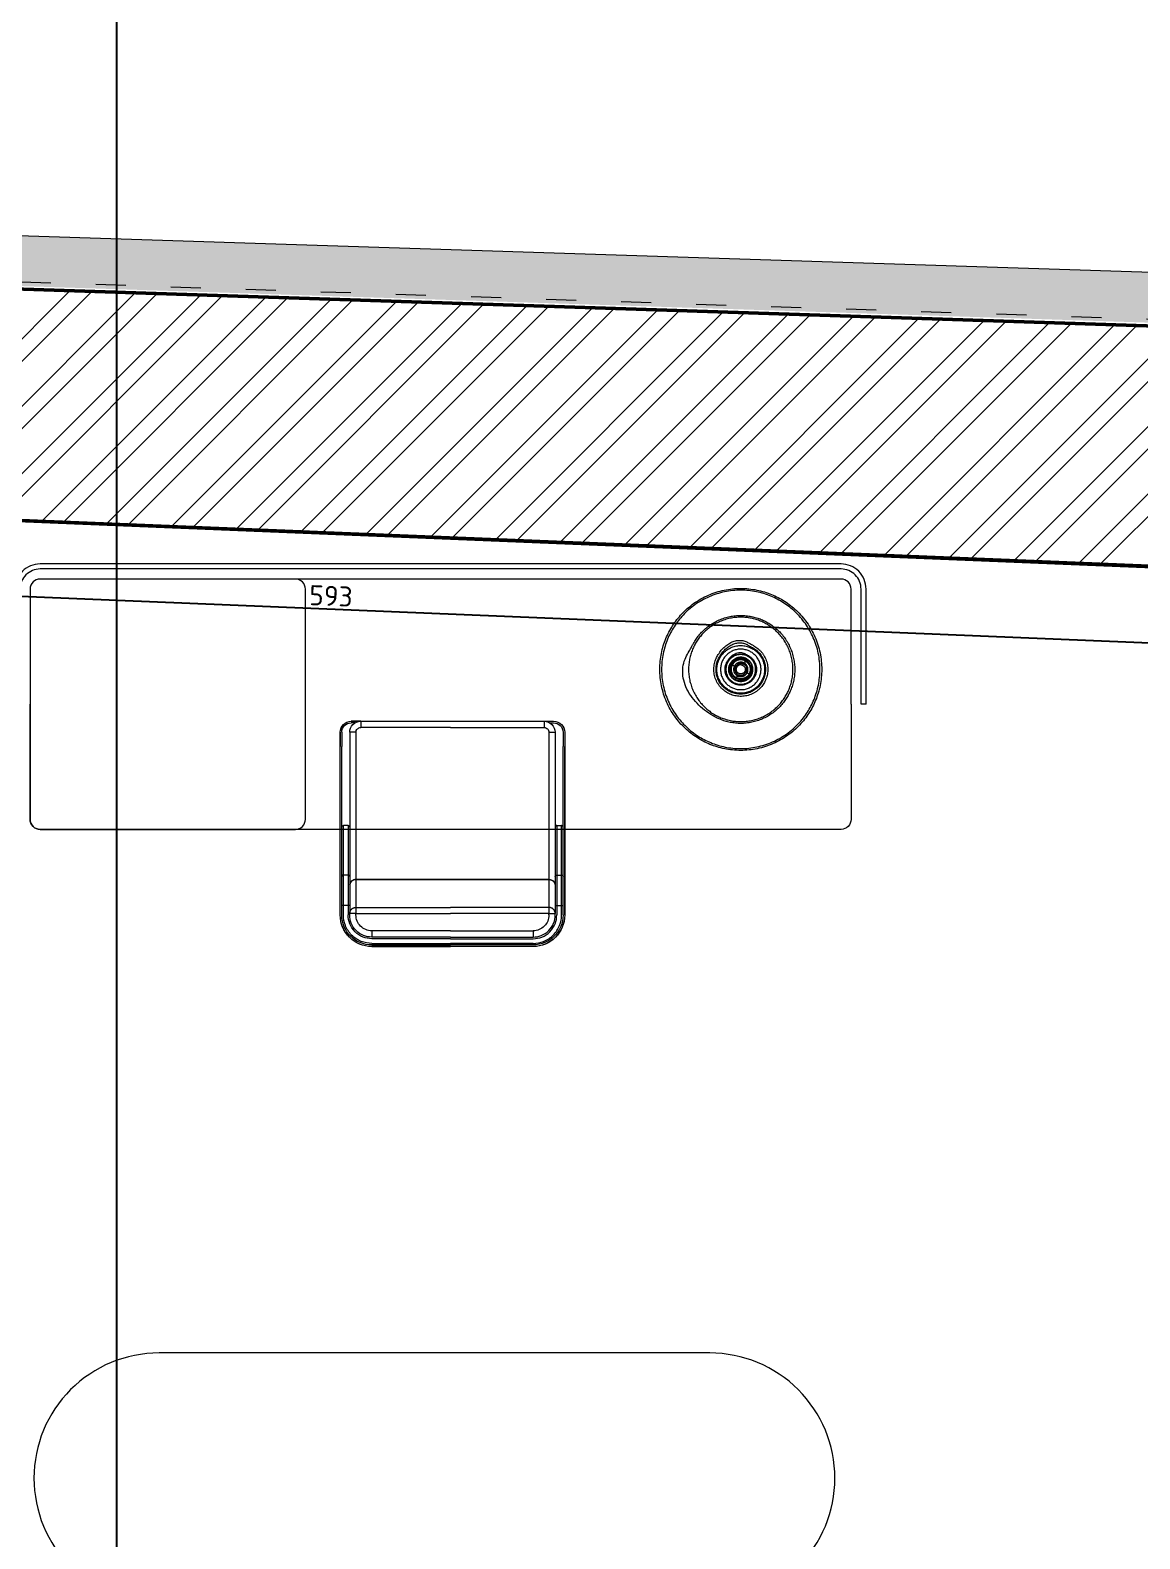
# Model space of a CAD drawing. Header units: inches. Extents: x -10121 to 9010, y 58067 to 62726.
# Drawn here: x 1613.2 to 1834.9, y 61963 to 62264.3 of the extents above; entities that cross this region are included whole.
import ezdxf

# ---------------------------------------------------------------- set-up
doc = ezdxf.new("R2010")
doc.units = ezdxf.units.IN
doc.linetypes.add('ACAD_ISO03W100', pattern=[30, 12, -18])
for name, color, linetype, lineweight in [('1', 7, 'Continuous', 18), ('2', 36, 'Continuous', 18), ('A-DUVAR 0.50', 40, 'Continuous', 50), ('A-YAZI 0.15', 190, 'Continuous', 15), ('Auto-Olcu', 33, 'Continuous', 15), ('Auto-Silik_Cizgiler', 47, 'Continuous', 9), ('Auto-SilikCizgiler', 251, 'Continuous', 9), ('Auto-Tefris', 32, 'Continuous', 9), ('Auto-Yazi', 7, 'Continuous', 20), ('BACAHATCH', 8, 'Continuous', 13)]:
    doc.layers.add(name, color=color, linetype=linetype, lineweight=lineweight)
doc.styles.add('1-20', font='isocpeur.ttf', dxfattribs={"height": 4})
doc.dimstyles.new('ölçü 1_20', dxfattribs={"dimtxt": 4, "dimasz": 1, "dimexe": 1, "dimexo": 3, "dimtad": 1, "dimdec": 0, "dimtxsty": '1-20', "dimblk": 'ARCHTICK', "dimcen": 1.5, "dimclrd": 256, "dimclre": 256, "dimclrt": 256, "dimadec": 0, "dimazin": 0, "dimtfac": 1, "dimtdec": 0, "dimtmove": 0, "dimatfit": 3, "dimldrblk": 'ARCHTICK', "dimfxl": 1, "dimlwd": -1, "dimlwe": -1, "dimarcsym": 0})

# ---------------------------------------------------------------- blocks, each defined once
blk = doc.blocks.new('_ARCHTICK')
at = {"color": 0, "linetype": 'ByBlock', "const_width": 0.15}
blk.add_lwpolyline([(-0.5, -0.5), (0.5, 0.5)], dxfattribs=at)
blk = doc.blocks.new('HJTY5')
at = {"layer": '1'}
for points, weights, knots in [([(69.51, -5593.8), (84.65, -5585.47), (92.98, -5600.61), (101.3, -5615.76), (86.16, -5624.08), (71.02, -5632.41), (62.69, -5617.27), (54.37, -5602.12), (69.51, -5593.8)], [1, 0.707106781187, 1, 0.707106781187, 1, 0.707106781187, 1, 0.707106781187, 1], [0, 0, 0, 14.137512, 14.137512, 28.275024, 28.275024, 42.412536, 42.412536, 56.550048, 56.550048, 56.550048]), ([(72.28, -5598.85), (72.28, -5598.85), (72.28, -5598.85), (72.28, -5598.85), (82.38, -5593.29), (87.93, -5603.39), (93.48, -5613.48), (83.39, -5619.04), (73.29, -5624.59), (67.74, -5614.49), (62.19, -5604.4), (72.28, -5598.85)], [1, 1, 1, 1, 0.707106781187, 1, 0.707106781187, 1, 0.707106781187, 1, 0.707106781187, 1], [0, 0, 0, 1.178126, 2.356252, 4.712504, 9.425008, 9.425008, 18.850016, 18.850016, 28.275024, 28.275024, 37.700032, 37.700032, 37.700032]), ([(72.47, -5599.18), (62.71, -5604.55), (68.08, -5614.31), (73.44, -5624.06), (83.2, -5618.7), (92.96, -5613.33), (87.59, -5603.58), (82.23, -5593.82), (72.47, -5599.18)], [1, 0.707106781187, 1, 0.707106781187, 1, 0.707106781187, 1, 0.707106781187, 1], [0, 0, 0, 9.110833, 9.110833, 18.221667, 18.221667, 27.3325, 27.3325, 36.443333, 36.443333, 36.443333]), ([(72.79, -5611.72), (72.79, -5611.72), (72.79, -5611.72), (72.79, -5611.72), (70.01, -5606.67), (75.06, -5603.9), (80.11, -5601.12), (82.88, -5606.17), (85.66, -5611.22), (80.61, -5613.99), (75.56, -5616.77), (72.79, -5611.72)], [1, 1, 1, 1, 0.707106781187, 1, 0.707106781187, 1, 0.707106781187, 1, 0.707106781187, 1], [0, 0, 0, 0.589051, 1.178102, 2.356205, 4.712409, 4.712409, 9.424819, 9.424819, 14.137228, 14.137228, 18.849637, 18.849637, 18.849637])]:
    blk.add_rational_spline(points, weights, degree=2, knots=knots, dxfattribs=at)
at = {"layer": '2'}
for points, weights, knots in [([(69.69, -5594.13), (54.89, -5602.27), (63.03, -5617.08), (71.17, -5631.89), (85.98, -5623.75), (100.78, -5615.61), (92.64, -5600.8), (84.5, -5585.99), (69.69, -5594.13)], [1, 0.707106781187, 1, 0.707106781187, 1, 0.707106781187, 1, 0.707106781187, 1], [0, 0, 0, 13.823333, 13.823333, 27.646667, 27.646667, 41.47, 41.47, 55.293334, 55.293334, 55.293334]), ([(73.21, -5611.48), (73.21, -5611.48), (73.21, -5611.48), (73.21, -5611.48), (70.66, -5606.86), (75.29, -5604.31), (79.92, -5601.76), (82.46, -5606.39), (85.01, -5611.02), (80.38, -5613.57), (75.75, -5616.11), (73.21, -5611.48)], [1, 1, 1, 1, 0.707106781187, 1, 0.707106781187, 1, 0.707106781187, 1, 0.707106781187, 1], [0, 0, 0, 0.540124, 1.080247, 2.160495, 4.320989, 4.320989, 8.641979, 8.641979, 12.962968, 12.962968, 17.283957, 17.283957, 17.283957]), ([(73.38, -5611.39), (70.92, -5606.93), (75.38, -5604.48), (79.84, -5602.03), (82.29, -5606.48), (84.75, -5610.94), (80.29, -5613.4), (75.83, -5615.85), (73.38, -5611.39)], [1, 0.707106781187, 1, 0.707106781187, 1, 0.707106781187, 1, 0.707106781187, 1], [0, 0, 0, 4.163862, 4.163862, 8.327725, 8.327725, 12.491587, 12.491587, 16.65545, 16.65545, 16.65545]), ([(74.05, -5611.02), (76.13, -5614.81), (79.92, -5612.73), (83.7, -5610.64), (81.62, -5606.86), (79.54, -5603.07), (75.75, -5605.15), (71.97, -5607.24), (74.05, -5611.02)], [1, 0.707106781187, 1, 0.707106781187, 1, 0.707106781186, 1, 0.707106781186, 1], [0, 0, 0, 3.534292, 3.534292, 7.068583, 7.068583, 10.602875, 10.602875, 14.137167, 14.137167, 14.137167]), ([(74.89, -5610.56), (74.89, -5610.56), (74.89, -5610.56), (74.89, -5610.56), (73.27, -5607.61), (76.22, -5606), (79.16, -5604.38), (80.78, -5607.32), (82.4, -5610.27), (79.45, -5611.88), (76.51, -5613.5), (74.89, -5610.56)], [1, 1, 1, 1, 0.707106781187, 1, 0.707106781187, 1, 0.707106781186, 1, 0.707106781186, 1], [0, 0, 0, 0.343612, 0.687223, 1.374447, 2.748894, 2.748894, 5.497787, 5.497787, 8.246681, 8.246681, 10.995574, 10.995574, 10.995574]), ([(75.06, -5610.47), (76.59, -5613.24), (79.36, -5611.72), (82.14, -5610.19), (80.61, -5607.41), (79.08, -5604.64), (76.31, -5606.16), (73.53, -5607.69), (75.06, -5610.47)], [1, 0.707106781187, 1, 0.707106781187, 1, 0.707106781186, 1, 0.707106781187, 1], [0, 0, 0, 2.591814, 2.591814, 5.183628, 5.183628, 7.775442, 7.775442, 10.367256, 10.367256, 10.367256]), ([(76.07, -5609.92), (76.07, -5609.92), (76.07, -5609.92), (76.07, -5609.92), (75.1, -5608.15), (76.87, -5607.18), (78.63, -5606.21), (79.6, -5607.98), (80.57, -5609.74), (78.81, -5610.71), (77.04, -5611.68), (76.07, -5609.92)], [1, 1, 1, 1, 0.707106781186, 1, 0.707106781186, 1, 0.707106781187, 1, 0.707106781187, 1], [0, 0, 0, 0.206167, 0.412334, 0.824668, 1.649336, 1.649336, 3.298672, 3.298672, 4.948008, 4.948008, 6.597345, 6.597345, 6.597345]), ([(75.95, -5609.98), (74.92, -5608.1), (76.8, -5607.06), (78.69, -5606.03), (79.72, -5607.91), (80.76, -5609.8), (78.87, -5610.83), (76.99, -5611.87), (75.95, -5609.98)], [1, 0.707106781187, 1, 0.707106781187, 1, 0.707106781187, 1, 0.707106781187, 1], [0, 0, 0, 1.75995, 1.75995, 3.519899, 3.519899, 5.279849, 5.279849, 7.039799, 7.039799, 7.039799]), ([(76.82, -5607.1), (76.05, -5607.52), (75.81, -5608.36), (75.56, -5609.2), (75.99, -5609.96)], [1, 0.923879511541, 1, 0.923879511541, 1], [0, 0, 0, 0.863938, 0.863938, 1.727876, 1.727876, 1.727876]), ([(80.99, -5609.79), (81.43, -5608.15), (80.34, -5606.85), (79.25, -5605.55), (77.56, -5605.69)], [0.999999999113, 0.887425628475, 1, 0.887425628031, 1], [0, 0, 0, 1.62878, 1.62878, 3.25756, 3.25756, 3.25756]), ([(75.99, -5609.96), (76.41, -5610.73), (77.25, -5610.97), (78.09, -5611.22), (78.85, -5610.8)], [1, 0.923879507742, 1, 0.923879507742, 1], [0, 0, 0, 0.863938, 0.863938, 1.727876, 1.727876, 1.727876]), ([(76.74, -5609.55), (76.74, -5609.55), (76.74, -5609.55), (76.74, -5609.55), (77.34, -5610.64), (78.44, -5610.04), (79.53, -5609.44), (78.93, -5608.35), (78.33, -5607.25), (77.24, -5607.85), (76.14, -5608.45), (76.74, -5609.55)], [1, 1, 1, 1, 0.707106781186, 1, 0.707106781187, 1, 0.707106781186, 1, 0.707106781187, 1], [0, 0, 0, 0.127627, 0.255254, 0.510509, 1.021018, 1.021018, 2.042035, 2.042035, 3.063053, 3.063053, 4.08407, 4.08407, 4.08407]), ([(77, -5609.41), (77, -5609.41), (77, -5609.41), (77, -5609.41), (76.53, -5608.57), (77.37, -5608.11), (78.22, -5607.64), (78.68, -5608.48), (79.14, -5609.33), (78.3, -5609.79), (77.46, -5610.25), (77, -5609.41)], [1, 1, 1, 1, 0.707106781186, 1, 0.707106781186, 1, 0.707106781187, 1, 0.707106781187, 1], [0, 0, 0, 0.098175, 0.19635, 0.392699, 0.785398, 0.785398, 1.570796, 1.570796, 2.356194, 2.356194, 3.141593, 3.141593, 3.141593])]:
    blk.add_rational_spline(points, weights, degree=2, knots=knots, dxfattribs=at)
for points, weights in [([(77.19, -5605.75), (74.94, -5606.2), (74.61, -5608.47)], [1, 0.817794049986, 1]), ([(75.57, -5610.2), (74.32, -5607.92), (76.59, -5606.68)], [1, 0.707106781186, 1]), ([(76.6, -5606.7), (74.35, -5607.93), (75.59, -5610.18)], [1, 0.707106781187, 1]), ([(76.63, -5606.76), (74.45, -5607.96), (75.65, -5610.15)], [1, 0.707106781186, 1]), ([(76.7, -5606.88), (75.67, -5607.34), (75.42, -5608.43)], [1, 0.894773458288, 1]), ([(75.9, -5610.01), (74.84, -5608.08), (76.77, -5607.01)], [1, 0.707573103993, 1]), ([(75.64, -5608.61), (75.76, -5607.65), (76.5, -5607.02)], [1, 0.930638725852, 1]), ([(76.5, -5607.02), (76.6, -5606.94), (76.7, -5606.88)], [1, 0.998325527532, 1]), ([(80.11, -5607.7), (78.86, -5605.43), (76.59, -5606.68)], [1, 0.707106781186, 1]), ([(76.6, -5606.7), (78.85, -5605.46), (80.08, -5607.71)], [1, 0.707106781186, 1]), ([(80.02, -5607.74), (78.82, -5605.56), (76.63, -5606.76)], [1, 0.707106781187, 1]), ([(76.7, -5606.88), (77.81, -5606.15), (78.99, -5606.75)], [1, 0.86484168553, 0.998572719142]), ([(78.42, -5606.8), (77.54, -5606.49), (76.7, -5606.88)], [1, 0.929308037539, 1]), ([(76.77, -5607.01), (77.42, -5606.66), (78.15, -5606.76)], [1, 0.948530751949, 1]), ([(76.77, -5607), (76.79, -5607.05), (76.82, -5607.1)], [0.999999978843, 0.999880976901, 1]), ([(79.69, -5607.93), (78.67, -5606.08), (76.82, -5607.1)], [1, 0.707106783845, 1]), ([(77.1, -5607.6), (78.44, -5606.86), (79.18, -5608.21)], [1, 0.707106781186, 1]), ([(77.56, -5605.69), (77.37, -5605.71), (77.19, -5605.75)], [1, 0.998388882014, 1]), ([(78.72, -5606.92), (78.57, -5606.86), (78.42, -5606.8)], [1, 0.997327833848, 0.999996472292]), ([(78.99, -5606.75), (78.91, -5606.71), (78.83, -5606.68)], [1, 0.999417509166, 1]), ([(74.61, -5608.47), (74.57, -5608.71), (74.57, -5608.95)], [1, 0.997289336159, 1]), ([(74.57, -5608.95), (74.57, -5609.79), (74.98, -5610.52)], [0.999999999223, 0.968874697674, 1]), ([(74.98, -5610.52), (75.89, -5612.18), (77.78, -5612.21)], [1, 0.865391742391, 1]), ([(75.4, -5608.52), (75.38, -5608.62), (75.37, -5608.75)], [1, 0.999012286839, 1]), ([(75.37, -5608.75), (75.37, -5608.66), (75.39, -5608.57)], [0.999900975868, 0.999281551372, 1]), ([(79.09, -5611.22), (76.81, -5612.47), (75.57, -5610.2)], [1, 0.707106781187, 1]), ([(79.07, -5611.19), (76.82, -5612.43), (75.59, -5610.18)], [1, 0.707106781187, 1]), ([(75.65, -5610.15), (76.85, -5612.34), (79.04, -5611.13)], [1, 0.707106781187, 1]), ([(78.9, -5610.88), (76.97, -5611.94), (75.9, -5610.01)], [0.999999495632, 0.707644166839, 1]), ([(76.49, -5609.69), (75.75, -5608.34), (77.1, -5607.6)], [1, 0.707106781186, 1]), ([(78.58, -5610.29), (77.23, -5611.03), (76.49, -5609.69)], [1, 0.707106781187, 1]), ([(79.18, -5608.21), (79.92, -5609.55), (78.58, -5610.29)], [1, 0.707106781187, 1]), ([(79.69, -5607.93), (80.7, -5609.78), (78.85, -5610.8)], [1, 0.707106775933, 1]), ([(78.9, -5610.88), (79.85, -5610.36), (80.02, -5609.28)], [1, 0.897146544071, 1]), ([(80.31, -5609.15), (80.18, -5610.47), (78.97, -5611.01)], [0.998570437523, 0.865033085906, 1]), ([(80.03, -5610.08), (79.68, -5610.75), (78.99, -5611.04)], [1, 0.943340701316, 0.999995666086]), ([(79.04, -5611.13), (81.23, -5609.93), (80.02, -5607.74)], [1, 0.707106781187, 1]), ([(80.08, -5607.71), (81.32, -5609.96), (79.07, -5611.19)], [1, 0.707106781187, 1]), ([(79.09, -5611.22), (81.36, -5609.97), (80.11, -5607.7)], [1, 0.707106781187, 1]), ([(79.78, -5607.88), (79.73, -5607.9), (79.69, -5607.93)], [0.999999999998, 0.999998693738, 1]), ([(79.77, -5607.88), (79.76, -5607.85), (79.74, -5607.82)], [1, 0.999822671337, 0.999999999999]), ([(80.28, -5609.39), (80.29, -5609.36), (80.29, -5609.32)], [1, 0.999901357975, 0.999999993376]), ([(80.29, -5609.32), (80.3, -5609.24), (80.31, -5609.15)], [0.999999436255, 0.999418399757, 1]), ([(80.45, -5610.9), (80.83, -5610.4), (80.99, -5609.79)], [0.999999999992, 0.981824176565, 0.999999999608]), ([(76.69, -5611.16), (76.76, -5611.2), (76.84, -5611.22)], [1, 0.999496704607, 0.999993857934]), ([(76.84, -5611.22), (77.96, -5611.68), (78.97, -5611.01)], [0.999904323618, 0.881601873619, 1]), ([(77.22, -5611.11), (77.07, -5611.06), (76.94, -5610.99)], [1, 0.99836801546, 0.99999789741]), ([(76.94, -5610.99), (77.95, -5611.47), (78.97, -5611.01)], [1, 0.905881451833, 1]), ([(78.66, -5611.17), (77.94, -5611.36), (77.22, -5611.11)], [1, 0.956159685515, 1]), ([(77.78, -5612.21), (77.98, -5612.21), (78.17, -5612.19)], [1, 0.998129205053, 0.999999998672]), ([(78.17, -5612.19), (78.68, -5612.14), (79.14, -5611.94)], [0.999999996955, 0.988246326915, 0.999999999951]), ([(78.99, -5611.04), (78.88, -5611.1), (78.77, -5611.14)], [0.999999101675, 0.998029617844, 1]), ([(78.85, -5610.8), (78.88, -5610.84), (78.9, -5610.88)], [1, 0.999984134252, 1]), ([(78.97, -5611.01), (79.01, -5611.07), (79.04, -5611.13)], [1, 0.992981361077, 1]), ([(79.14, -5611.94), (79.38, -5611.83), (79.6, -5611.69)], [0.999999999982, 0.996780603316, 1]), ([(79.6, -5611.69), (79.74, -5611.61), (79.86, -5611.51)], [1, 0.998790062738, 1]), ([(79.86, -5611.51), (80.2, -5611.24), (80.45, -5610.9)], [1, 0.99160556939, 0.999999999972])]:
    blk.add_rational_spline(points, weights, degree=2, dxfattribs=at)
for points, knots in [([(75.38, -5609.22), (75.35, -5608.86), (75.44, -5608.22), (75.93, -5607.39), (76.42, -5607.02), (76.71, -5606.9)], [-1.483855, -1.483855, -1.483855, -1.483855, -0.923207, -0.493208, 0, 0, 0, 0]), ([(79.74, -5607.82), (79.67, -5607.7), (79.51, -5607.48), (79.1, -5607.09), (78.18, -5606.64), (77.25, -5606.64), (76.71, -5606.9)], [0, 0, 0, 0, 0.21843, 0.423421, 0.87939, 1.797969, 1.797969, 1.797969, 1.797969]), ([(78.97, -5611.01), (79.23, -5610.86), (79.65, -5610.43), (80.02, -5609.61), (80.1, -5608.72), (79.92, -5608.14), (79.77, -5607.88)], [-19.447003, -19.447003, -19.447003, -19.447003, -14.572642, -9.713499, -4.864503, -0.001063, -0.001063, -0.001063, -0.001063])]:
    blk.add_open_spline(points, degree=3, knots=knots, dxfattribs=at)
for points, degree in [([(76.59, -5606.68), (76.59, -5606.69), (76.6, -5606.7)], 2), ([(76.63, -5606.76), (76.62, -5606.73), (76.6, -5606.7)], 2), ([(76.71, -5606.9), (76.71, -5606.91), (76.69, -5606.87), (76.63, -5606.76), (76.63, -5606.76), (76.63, -5606.76)], 5), ([(76.71, -5606.9), (76.74, -5606.95), (76.77, -5607)], 2), ([(76.82, -5607.1), (76.96, -5607.35), (77.1, -5607.6)], 2), ([(75.59, -5610.18), (75.58, -5610.19), (75.57, -5610.2)], 2), ([(75.59, -5610.18), (75.62, -5610.17), (75.65, -5610.15)], 2), ([(75.65, -5610.15), (75.78, -5610.08), (75.9, -5610.01)], 2), ([(75.9, -5610.01), (75.94, -5609.99), (75.99, -5609.96)], 2), ([(75.99, -5609.96), (76.24, -5609.83), (76.49, -5609.69)], 2), ([(78.85, -5610.8), (78.72, -5610.54), (78.58, -5610.29)], 2), ([(79.18, -5608.21), (79.43, -5608.07), (79.69, -5607.93)], 2), ([(80.02, -5607.74), (79.9, -5607.81), (79.78, -5607.88)], 2), ([(80.08, -5607.71), (80.05, -5607.73), (80.02, -5607.74)], 2), ([(80.11, -5607.7), (80.1, -5607.7), (80.08, -5607.71)], 2), ([(78.97, -5611.01), (78.94, -5610.95), (78.9, -5610.88)], 2), ([(79.04, -5611.13), (79.06, -5611.16), (79.07, -5611.19)], 2), ([(79.07, -5611.19), (79.08, -5611.21), (79.09, -5611.22)], 2)]:
    blk.add_open_spline(points, degree=degree, dxfattribs=at)
blk = doc.blocks.new('jkhjk')
at = {"layer": 'Auto-Silik_Cizgiler', "elevation": 0}
blk.add_lwpolyline([(7389.58, -2932.22), (7389.58, -2886.22, -0.414214), (7391.58, -2884.22), (7442.58, -2884.22, -0.414214), (7444.58, -2886.22), (7444.58, -2932.22, -0.414214), (7442.58, -2934.22), (7391.58, -2934.22, -0.414214), (7389.58, -2932.22, -1)], format="xyb", dxfattribs=at)
at = {"layer": 'Auto-Tefris', "elevation": 0}
for points in [[(7280.58, -2909.22), (7280.58, -2886.22, -0.414214), (7282.58, -2884.22), (7442.58, -2884.22, -0.414214), (7444.58, -2886.22), (7444.58, -2909.22)], [(7280.58, -2909.22), (7280.58, -2932.22, 0.414214), (7282.58, -2934.22), (7442.58, -2934.22, 0.414214), (7444.58, -2932.22), (7444.58, -2909.22)]]:
    blk.add_lwpolyline(points, format="xyb", dxfattribs=at)
at = {"layer": 'Auto-Yazi'}
for p, q in [((7277.58, -2909.22, 0), (7278.58, -2909.22, 0)), ((7446.58, -2909.22, 0), (7447.58, -2909.22, 0))]:
    blk.add_line(p, q, dxfattribs=at)
at = {"layer": 'Auto-Yazi', "elevation": 0}
for points in [[(7277.58, -2909.22), (7277.58, -2886.22, -0.414214), (7282.58, -2881.22), (7442.58, -2881.22, -0.414214), (7447.58, -2886.22), (7447.58, -2909.22)], [(7278.58, -2909.22), (7278.58, -2886.22, -0.414214), (7282.58, -2882.22), (7442.58, -2882.22, -0.414214), (7446.58, -2886.22), (7446.58, -2909.22)]]:
    blk.add_lwpolyline(points, format="xyb", dxfattribs=at)
blk = doc.blocks.new('mhjghj')
at = {"layer": 'Auto-Tefris'}
for p, q in [((8354.12, -2954.26), (8369.87, -2954.26)), ((8354.12, -2954.57), (8369.87, -2954.57)), ((8354.12, -2954.89), (8369.87, -2954.89)), ((8386.36, -2954.26), (8369.87, -2954.26)), ((8386.36, -2954.57), (8369.87, -2954.57)), ((8386.36, -2954.89), (8369.87, -2954.89)), ((8369.87, -2955.83), (8354.12, -2955.83)), ((8354.12, -2957.41), (8354.12, -2956.15)), ((8369.87, -2956.15), (8354.12, -2956.15)), ((8369.87, -2957.41), (8354.12, -2957.41)), ((8369.87, -2955.83), (8386.36, -2955.83)), ((8369.87, -2956.15), (8386.36, -2956.15)), ((8369.87, -2957.41), (8386.36, -2957.41)), ((8386.36, -2957.41), (8386.36, -2956.15)), ((8347.82, -2960.56), (8347.82, -2994.22)), ((8348.13, -2960.56), (8348.13, -2962.45)), ((8348.45, -2960.56), (8348.45, -2962.45)), ((8349.39, -2962.45), (8349.39, -2960.56)), ((8349.71, -2960.56), (8349.71, -2960.85)), ((8349.71, -2962.45), (8349.71, -2960.85)), ((8350.97, -2960.85), (8349.71, -2960.85)), ((8350.97, -2960.56), (8350.97, -2960.85)), ((8350.97, -2962.07), (8350.97, -2960.85)), ((8350.97, -2960.85), (8369.87, -2960.85)), ((8389.51, -2960.85), (8369.87, -2960.85)), ((8389.51, -2960.56), (8389.51, -2960.85)), ((8389.51, -2962.07), (8389.51, -2960.85)), ((8389.51, -2960.85), (8390.77, -2960.85)), ((8390.77, -2960.56), (8390.77, -2960.85)), ((8390.77, -2962.45), (8390.77, -2960.85)), ((8391.08, -2962.45), (8391.08, -2960.56)), ((8392.03, -2960.56), (8392.03, -2962.45)), ((8392.34, -2960.56), (8392.34, -2962.45)), ((8392.66, -2960.56), (8392.66, -2994.22)), ((8348.13, -2962.45), (8348.13, -2968.23)), ((8348.45, -2962.45), (8348.13, -2962.45)), ((8349.39, -2962.45), (8348.45, -2962.45)), ((8348.45, -2962.45), (8348.45, -2968.53)), ((8349.39, -2968.53), (8349.39, -2962.45)), ((8349.71, -2962.45), (8349.39, -2962.45)), ((8349.71, -2968.23), (8349.71, -2962.45)), ((8350.97, -2967.64), (8350.97, -2962.07)), ((8350.97, -2962.07), (8369.87, -2962.07)), ((8389.51, -2962.07), (8369.87, -2962.07)), ((8389.51, -2967.64), (8389.51, -2962.07)), ((8390.77, -2968.23), (8390.77, -2962.45)), ((8390.77, -2962.45), (8391.08, -2962.45)), ((8391.08, -2968.53), (8391.08, -2962.45)), ((8391.08, -2962.45), (8392.03, -2962.45)), ((8392.03, -2962.45), (8392.03, -2968.53)), ((8392.03, -2962.45), (8392.34, -2962.45)), ((8392.34, -2962.45), (8392.34, -2968.23)), ((8350.97, -2967.68), (8350.97, -2967.64)), ((8369.87, -2967.64), (8350.97, -2967.64)), ((8350.97, -2967.68), (8369.87, -2967.68)), ((8350.97, -2997.05), (8350.97, -2967.68)), ((8369.87, -2967.64), (8389.51, -2967.64)), ((8389.51, -2967.68), (8369.87, -2967.68)), ((8389.51, -2967.68), (8389.51, -2967.64)), ((8389.51, -2997.05), (8389.51, -2967.68)), ((8348.13, -2968.24), (8348.13, -2978.1)), ((8349.39, -2968.53), (8348.45, -2968.53)), ((8348.45, -2968.53), (8348.45, -2978.42)), ((8349.39, -2978.42), (8349.39, -2968.53)), ((8349.71, -2972.84), (8349.71, -2968.24)), ((8390.77, -2972.84), (8390.77, -2968.24)), ((8391.08, -2978.42), (8391.08, -2968.53)), ((8391.08, -2968.53), (8392.03, -2968.53)), ((8392.03, -2968.53), (8392.03, -2978.42)), ((8392.34, -2968.24), (8392.34, -2978.1)), ((8349.71, -2997.05), (8349.71, -2972.84)), ((8390.77, -2997.05), (8390.77, -2972.84)), ((8348.13, -2978.11), (8348.13, -2994.22)), ((8349.39, -2978.42), (8348.45, -2978.42)), ((8391.08, -2978.42), (8392.03, -2978.42)), ((8392.34, -2978.11), (8392.34, -2994.22)), ((8347.82, -2997.05), (8347.82, -2994.22)), ((8348.13, -2997.05), (8348.13, -2994.22)), ((8392.34, -2997.05), (8392.34, -2994.22)), ((8392.66, -2997.05), (8392.66, -2994.22)), ((8350.97, -2997.05), (8349.71, -2997.05)), ((8389.51, -2997.05), (8390.77, -2997.05)), ((8350.77, -2998.94), (8350.02, -2998.94)), ((8351.91, -2999.26), (8350.02, -2999.26)), ((8351.91, -2999.26), (8351.91, -2998)), ((8369.87, -2998), (8351.91, -2998)), ((8351.91, -2999.26), (8388.56, -2999.26)), ((8369.87, -2998), (8388.56, -2998)), ((8388.56, -2999.26), (8388.56, -2998)), ((8388.56, -2999.26), (8390.45, -2999.26)), ((8389.7, -2998.94), (8390.45, -2998.94))]:
    blk.add_line(p, q, dxfattribs=at)
blk.add_lwpolyline([(8390.45, -2999.26, 0.414214), (8392.66, -2997.05), (8392.66, -2960.56, 0.414214), (8386.36, -2954.26), (8354.12, -2954.26, 0.414214), (8347.82, -2960.56), (8347.82, -2997.05, 0.414214), (8350.02, -2999.26)], format="xyb", close=True, dxfattribs=at)
for centre, radius, start, end in [((8354.12, -2960.56), 6.3, 90, 180), ((8354.12, -2960.56), 5.99, 90, 180), ((8386.36, -2960.56), 6.3, 360, 90), ((8386.36, -2960.56), 5.98, 0, 90), ((8354.11, -2960.56), 3.15, 89.9934, 180.0066), ((8386.36, -2960.56), 3.15, 359.9934, 90.0066), ((8350.97, -2966.42), 1.26, 180.3951, 181.3474), ((8350.97, -2966.42), 1.26, 186.253, 270), ((8389.51, -2966.42), 1.26, 270, 353.747), ((8389.51, -2966.42), 1.26, 358.6526, 359.6049), ((8350.02, -2997.05), 2.2, 180, 270), ((8350.02, -2997.05), 1.89, 180, 270), ((8351.91, -2997.05), 2.2, 179.9951, 270.0049), ((8351.91, -2997.05), 0.945, 179.9951, 270.0049), ((8388.56, -2997.05), 2.2, 269.9951, 0.0049), ((8388.56, -2997.05), 0.945, 269.9951, 0.0049), ((8390.45, -2997.05), 2.21, 270, 0), ((8390.45, -2997.05), 1.89, 270, 0)]:
    blk.add_arc(centre, radius, start, end, dxfattribs=at)
for points, knots in [([(8354.12, -2954.89), (8353.4, -2954.89), (8351.92, -2955.17), (8349.99, -2956.43), (8348.73, -2958.36), (8348.44, -2959.84), (8348.45, -2960.56)], [0, 0, 0, 0, 33.925525, 70.684049, 107.442573, 141.368098, 141.368098, 141.368098, 141.368098]), ([(8386.36, -2954.89), (8387.07, -2954.89), (8388.55, -2955.17), (8390.48, -2956.43), (8391.74, -2958.36), (8392.03, -2959.84), (8392.03, -2960.56)], [0, 0, 0, 0, 33.925525, 70.684049, 107.442573, 141.368098, 141.368098, 141.368098, 141.368098]), ([(8354.12, -2955.83), (8353.52, -2955.83), (8352.28, -2956.07), (8350.68, -2957.12), (8349.63, -2958.73), (8349.39, -2959.96), (8349.39, -2960.56)], [0, 0, 0, 0, 28.271271, 58.903374, 89.535478, 117.806748, 117.806748, 117.806748, 117.806748]), ([(8354.12, -2956.15), (8353.56, -2956.15), (8352.41, -2956.37), (8350.91, -2957.35), (8349.93, -2958.85), (8349.7, -2960), (8349.71, -2960.56)], [0, 0, 0, 0, 18.847514, 39.268916, 59.690318, 78.537832, 78.537832, 78.537832, 78.537832]), ([(8386.36, -2955.83), (8386.95, -2955.83), (8388.19, -2956.07), (8389.79, -2957.12), (8390.84, -2958.73), (8391.08, -2959.96), (8391.08, -2960.56)], [0, 0, 0, 0, 28.271271, 58.903374, 89.535478, 117.806748, 117.806748, 117.806748, 117.806748]), ([(8386.36, -2956.15), (8386.91, -2956.15), (8388.06, -2956.37), (8389.56, -2957.35), (8390.55, -2958.85), (8390.77, -2960), (8390.77, -2960.56)], [0, 0, 0, 0, 18.847514, 39.268916, 59.690318, 78.537832, 78.537832, 78.537832, 78.537832]), ([(8348.13, -2978.1), (8348.13, -2978.12), (8348.13, -2978.16), (8348.16, -2978.24), (8348.21, -2978.33), (8348.32, -2978.41), (8348.4, -2978.42), (8348.45, -2978.42)], [0, 0, 0, 0, 0.989477, 1.994173, 3.98896, 5.990466, 7.992811, 7.992811, 7.992811, 7.992811]), ([(8349.39, -2978.42), (8349.41, -2978.42), (8349.44, -2978.42), (8349.52, -2978.4), (8349.61, -2978.34), (8349.68, -2978.24), (8349.7, -2978.15), (8349.7, -2978.11)], [0, 0, 0, 0, 0.807232, 1.80366, 3.801262, 5.798793, 7.743677, 7.743677, 7.743677, 7.743677]), ([(8391.08, -2978.42), (8391.06, -2978.42), (8391.03, -2978.42), (8390.95, -2978.4), (8390.86, -2978.34), (8390.79, -2978.24), (8390.77, -2978.15), (8390.77, -2978.11)], [0, 0, 0, 0, 0.807232, 1.80366, 3.801262, 5.798793, 7.743677, 7.743677, 7.743677, 7.743677]), ([(8392.34, -2978.1), (8392.34, -2978.12), (8392.34, -2978.16), (8392.31, -2978.24), (8392.26, -2978.33), (8392.15, -2978.41), (8392.07, -2978.42), (8392.03, -2978.42)], [0, 0, 0, 0, 0.989477, 1.994173, 3.98896, 5.990466, 7.992811, 7.992811, 7.992811, 7.992811])]:
    blk.add_open_spline(points, degree=3, knots=knots, dxfattribs=at)
for points, weights in [([(8349.71, -2960.85), (8349.71, -2962.07), (8350.97, -2962.07)], [1, 0.707106781187, 1]), ([(8390.77, -2960.85), (8390.77, -2962.07), (8389.51, -2962.07)], [1, 0.707106781187, 1]), ([(8350.97, -2967.64), (8349.71, -2967.64), (8349.71, -2966.42)], [1, 0.707106781187, 1]), ([(8389.51, -2967.64), (8390.77, -2967.64), (8390.77, -2966.42)], [1, 0.707106781187, 1]), ([(8348.45, -2968.53), (8348.13, -2968.53), (8348.13, -2968.23)], [1, 0.707106781014, 1]), ([(8349.71, -2968.23), (8349.71, -2968.53), (8349.39, -2968.53)], [1, 0.707106781015, 1]), ([(8390.77, -2968.23), (8390.77, -2968.53), (8391.08, -2968.53)], [1, 0.707106781015, 1]), ([(8392.03, -2968.53), (8392.34, -2968.53), (8392.34, -2968.23)], [1, 0.707106781014, 1])]:
    blk.add_rational_spline(points, weights, degree=2, dxfattribs=at)

msp = doc.modelspace()

# ---------------------------------------------------------------- hatches: boundary and pattern name
at = {"layer": 'BACAHATCH'}
h = msp.add_hatch(color=256, dxfattribs=at)
h.paths.add_polyline_path([(1342.74, 62316.93), (1352.77, 62316.62), (1364.15, 62414.79), (1354.21, 62415.94)])
h.paths.add_polyline_path([(1352.77, 62316.62), (1342.74, 62316.93), (1339.35, 62287.65), (1349.38, 62287.32)])
h.paths.add_polyline_path([(1349.38, 62287.32), (1339.35, 62287.65), (1331.77, 62222.24), (1537.84, 62215.56), (1537.85, 62215.79), (1598.74, 62213.58), (1659.63, 62211.61), (1659.63, 62221.62), (1342.96, 62231.88)])
msp.add_hatch(color=256, dxfattribs=at).paths.add_polyline_path([(2260.34, 62192.14), (2260.34, 62202.15), (1659.63, 62221.62), (1659.63, 62211.61)])

# ---------------------------------------------------------------- linework, layer by layer
msp.add_lwpolyline([(1630.48, 62696.89), (4355.48, 62696.89), (4355.48, 60710.91), (1630.48, 60710.91)], close=True)
at = {"layer": 'A-DUVAR 0.50'}
for p, q in [((1327.42, 62221.75), (3326.37, 62156.97)), ((1959.14, 62152.17), (1377.73, 62175.8))]:
    msp.add_line(p, q, dxfattribs=at)
msp.add_lwpolyline([(1327.84, 61736.04), (1377.73, 62175.8), (2267.79, 62139.82), (2267.61, 61851.8), (1969.84, 61851.72), (1969.84, 61737.18), (1327.84, 61736.04)], dxfattribs=at)
at = {"layer": 'Auto-Silik_Cizgiler'}
for p, q in [((1576.6, 62167.72), (1621.12, 62212.24)), ((1580.92, 62167.54), (1625.47, 62212.1)), ((1589.55, 62167.19), (1634.17, 62211.81)), ((1593.86, 62167.02), (1638.52, 62211.67)), ((1602.49, 62166.67), (1647.22, 62211.39)), ((1606.81, 62166.49), (1651.57, 62211.25)), ((1615.44, 62166.14), (1660.26, 62210.97)), ((1619.75, 62165.97), (1664.61, 62210.83)), ((1628.38, 62165.61), (1673.31, 62210.55)), ((1632.7, 62165.44), (1677.66, 62210.4)), ((1641.33, 62165.09), (1686.36, 62210.12)), ((1645.64, 62164.91), (1690.71, 62209.98)), ((1654.27, 62164.56), (1699.41, 62209.7)), ((1658.58, 62164.39), (1703.76, 62209.56)), ((1667.21, 62164.04), (1712.45, 62209.28)), ((1671.53, 62163.86), (1716.8, 62209.14)), ((1680.16, 62163.51), (1725.5, 62208.85)), ((1684.47, 62163.34), (1729.85, 62208.71)), ((1693.1, 62162.98), (1738.55, 62208.43)), ((1697.42, 62162.81), (1742.9, 62208.29)), ((1706.05, 62162.46), (1751.6, 62208.01)), ((1710.36, 62162.28), (1755.95, 62207.87)), ((1718.99, 62161.93), (1764.64, 62207.59)), ((1723.31, 62161.76), (1768.99, 62207.44)), ((1731.94, 62161.41), (1777.69, 62207.16)), ((1736.25, 62161.23), (1782.04, 62207.02)), ((1744.88, 62160.88), (1790.74, 62206.74)), ((1749.19, 62160.7), (1795.09, 62206.6)), ((1757.82, 62160.35), (1803.79, 62206.32)), ((1762.14, 62160.18), (1808.14, 62206.18)), ((1770.77, 62159.83), (1816.83, 62205.89)), ((1775.08, 62159.65), (1821.18, 62205.75)), ((1783.71, 62159.3), (1829.88, 62205.47)), ((1788.03, 62159.13), (1834.23, 62205.33)), ((1796.66, 62158.78), (1842.93, 62205.05)), ((1800.97, 62158.6), (1847.28, 62204.91)), ((1809.6, 62158.25), (1855.98, 62204.63)), ((1813.92, 62158.07), (1860.33, 62204.48)), ((1822.55, 62157.72), (1869.02, 62204.2)), ((1826.86, 62157.55), (1873.37, 62204.06))]:
    msp.add_line(p, q, dxfattribs=at)
at = {"layer": 'Auto-SilikCizgiler', "color": 1, "linetype": 'ACAD_ISO03W100', "ltscale": 0.5, "true_color": 0xe60000}
for p, q in [((3326.37, 62157.52), (1327.6, 62223.3)), ((2075.69, 62147.75), (1322.36, 62178.05))]:
    msp.add_line(p, q, dxfattribs=at)
at = {"layer": 'Auto-Tefris', "ltscale": 2}
msp.add_lwpolyline([(1638.94, 61950.1), (1748.94, 61950.1, 0.414214), (1773.94, 61975.1), (1773.94, 61975.1, 0.414214), (1748.94, 62000.1), (1638.94, 62000.1, 0.414214), (1613.94, 61975.1), (1613.94, 61975.1, 0.414214)], format="xyb", close=True, dxfattribs=at)
at = {"layer": 'BACAHATCH'}
msp.add_line((3326.37, 62167.6), (1342.96, 62231.88), dxfattribs=at)

# ---------------------------------------------------------------- block references
at = {"xscale": -0.9359999999999995, "yscale": 0.9359999999999995, "zscale": 0.9359999999999995, "rotation": 90}
msp.add_blockref('HJTY5', (-3494.83, 62209.47), dxfattribs=at)
at = {"layer": 'A-YAZI 0.15', "xscale": -1}
msp.add_blockref('jkhjk', (9057.75, 65038.89, 0), dxfattribs=at)
at = {"layer": 'A-YAZI 0.15', "xscale": -1, "rotation": 180}
msp.add_blockref('mhjghj', (-6672.7, 59127.01), dxfattribs=at)

# ---------------------------------------------------------------- dimensions: what is measured, and where the dimension line sits
at = {"layer": 'Auto-Olcu', "ltscale": 5}
msp.add_aligned_dim(p1=(1377.73, 62175.8), p2=(1969.84, 62151.5, 0), distance=-14.99, dimstyle='ölçü 1_20', dxfattribs=at).render()

doc.saveas('drawing.dxf')
